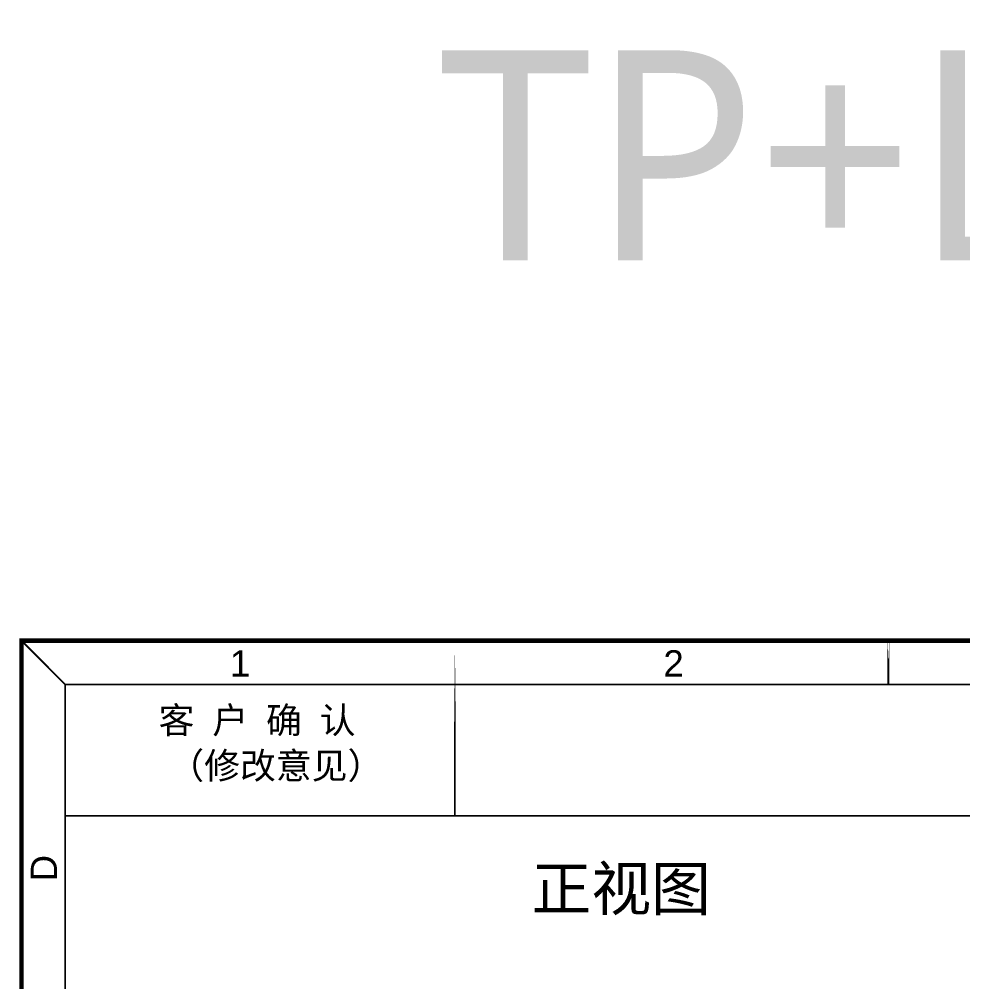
# Model space of a CAD drawing. Header units: millimetres. Extents: x 926 to 2373, y 379 to 806.
# Drawn here: x 1926.3 to 2088, y 635.8 to 800.6 of the extents above; entities that cross this region are included whole.
import ezdxf

# ---------------------------------------------------------------- set-up
doc = ezdxf.new("R2010")
doc.units = ezdxf.units.MM
doc.layers.add('鑫视界图框', color=3, linetype='Continuous')
doc.styles.add('Arial', font='arial.ttf', dxfattribs={"height": 3})
doc.styles.get("Standard").update_dxf_attribs({"font": 'txt', "bigfont": 'gbcbig.shx'})
doc.styles.add('样式 4', font='')
doc.styles.add('黑体', font='simhei.ttf')
doc.styles.get('样式 4').set_extended_font_data('SimSun')

msp = doc.modelspace()

# ---------------------------------------------------------------- linework, layer by layer
at = {"layer": '鑫视界图框', "color": 3}
for points, const_width in [([(2372.2175, 379.167), (1926.7175, 379.167), (1926.7175, 694.167), (2372.2175, 694.167)], 0.75), ([(2000.9675, 694.167), (2000.9675, 694.167), (2000.9688, 664.167), (2000.9688, 664.167)], 0.3), ([(2075.2175, 694.167), (2075.2175, 694.167), (2075.2175, 686.742), (2075.2175, 686.742)], 0.3), ([(2364.7175, 386.667), (1934.2175, 386.667), (1934.2175, 686.667), (2364.7175, 686.667)], 0.3), ([(1934.2175, 686.667), (2364.7175, 686.667), (2364.7175, 664.167), (1934.2175, 664.167)], 0.3)]:
    msp.add_lwpolyline(points, close=True, dxfattribs=dict(at, const_width=const_width))
at = {"layer": '鑫视界图框', "color": 3, "const_width": 0.3}
msp.add_lwpolyline([(1934.2175, 686.667), (1926.7175, 694.167)], dxfattribs=at)

# ---------------------------------------------------------------- texts
at = {"color": 4, "insert": (1998.2875, 795.2947), "char_height": 36, "width": 313.142845, "attachment_point": 1, "style": '样式 4'}
msp.add_mtext('{\\fMicrosoft YaHei|b0|i0|c134|p34;TP+LCM图纸}', dxfattribs=at)
at = {"insert": (2014.1182, 655.4727), "char_height": 7.5, "width": 35.714352, "attachment_point": 1, "style": 'Arial'}
msp.add_mtext('{\\fSimHei|b0|i0|c134|p49;\\C4;正视图}', dxfattribs=at)
at = {"layer": '鑫视界图框', "color": 3, "char_height": 4.5, "width": 1.892584, "attachment_point": 1}
for s, insert in [('{\\fArial|b0|i0|c0|p34;1}', (1962.4271, 692.5285)), ('{\\fArial|b0|i0|c0|p34;2}', (2036.6771, 692.5285))]:
    msp.add_mtext(s, dxfattribs=dict(at, insert=insert))
at = {"layer": '鑫视界图框', "color": 3, "lineweight": 0, "char_height": 4.5, "width": 45.459119, "attachment_point": 1, "style": '黑体'}
for s, insert in [('{\\fSimHei|b0|i0|c134|p49;客 户 确 认}', (1950.2107, 682.791)), ('{\\fSimHei|b0|i0|c134|p49;（修改意见）}', (1951.8817, 675.0142))]:
    msp.add_mtext(s, dxfattribs=dict(at, insert=insert))
at = {"layer": '鑫视界图框', "color": 3, "insert": (1928.3033, 652.9287), "char_height": 4.5, "width": 19.11145, "attachment_point": 1, "rotation": 90}
msp.add_mtext('{\\fArial|b0|i0|c0|p34;D}', dxfattribs=at)

doc.saveas('drawing.dxf')
